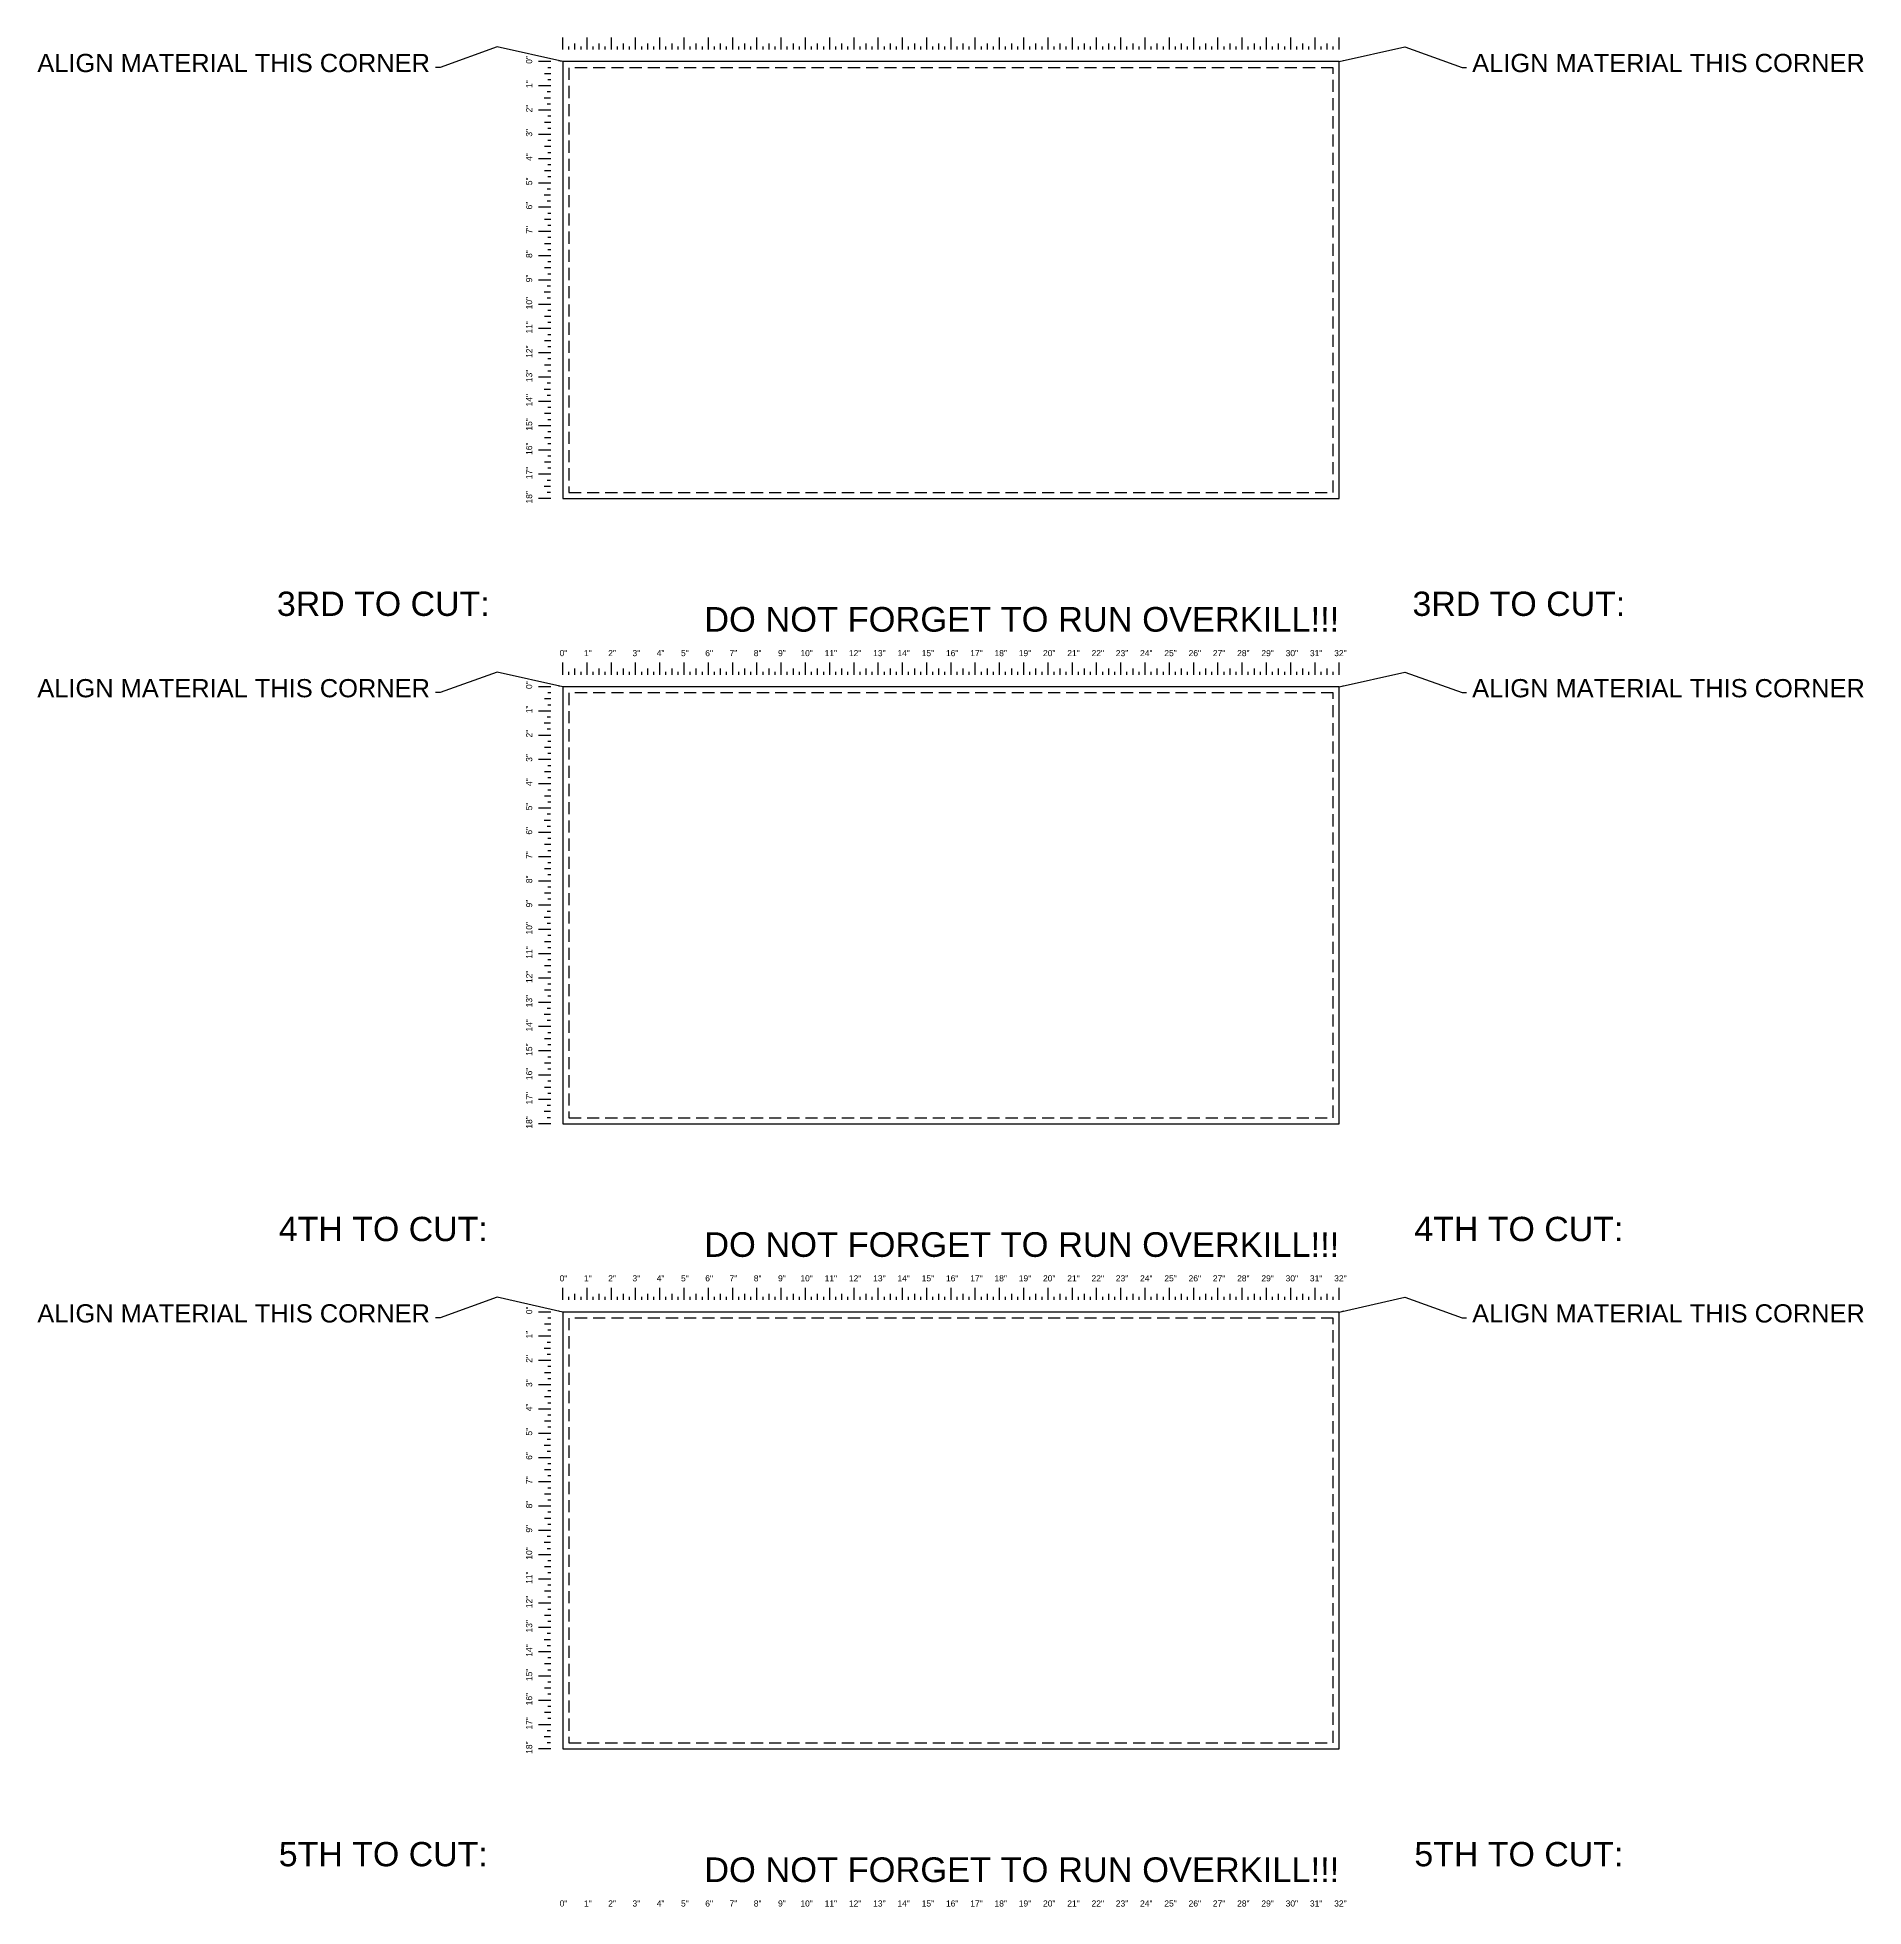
# Model space of a CAD drawing. Header units: inches. Extents: x 15 to 91, y 8 to 301.
# Drawn here: x 15.5 to 90.8, y 155.8 to 232.8 of the extents above; entities that cross this region are included whole.
import ezdxf

# ---------------------------------------------------------------- set-up
doc = ezdxf.new("R2010")
doc.units = ezdxf.units.IN
doc.header["$MEASUREMENT"] = 0
doc.linetypes.add('DASHED', pattern=[0.75, 0.5, -0.25])
doc.layers.get('Defpoints').update_dxf_attribs({"true_color": 0x000000})
doc.layers.add('2 - Engrave - Shallow (VECTOR)', color=1, linetype='Continuous', true_color=0xff0000)
doc.dimstyles.get("Standard").update_dxf_attribs({"dimtxt": 0.18, "dimasz": 0.18, "dimexe": 0.18, "dimexo": 0.0625, "dimgap": 0.09, "dimtad": 0, "dimtih": 1, "dimtoh": 1, "dimdec": 4, "dimzin": 0, "dimdsep": 46, "dimtxsty": 'Standard', "dimcen": 0.09, "dimadec": 0, "dimazin": 0, "dimtfac": 1, "dimtdec": 4, "dimtofl": 0, "dimtmove": 0, "dimatfit": 3, "dimfxl": 0, "dimtolj": 1, "dimtzin": 0, "dimarcsym": 0})

msp = doc.modelspace()

# ---------------------------------------------------------------- linework, layer by layer
at = {"layer": 'Defpoints'}
for p, q in [((37.14, 232.282), (37.14, 232.782)), ((38.14, 232.282), (38.14, 232.782)), ((39.14, 232.282), (39.14, 232.782)), ((40.14, 232.282), (40.14, 232.782)), ((41.14, 232.282), (41.14, 232.782)), ((42.14, 232.282), (42.14, 232.782)), ((43.14, 232.282), (43.14, 232.782)), ((44.14, 232.282), (44.14, 232.782)), ((45.14, 232.282), (45.14, 232.782)), ((46.14, 232.282), (46.14, 232.782)), ((47.14, 232.282), (47.14, 232.782)), ((48.14, 232.282), (48.14, 232.782)), ((49.14, 232.282), (49.14, 232.782)), ((50.14, 232.282), (50.14, 232.782)), ((51.14, 232.282), (51.14, 232.782)), ((52.14, 232.282), (52.14, 232.782)), ((53.14, 232.282), (53.14, 232.782)), ((54.14, 232.282), (54.14, 232.782)), ((55.14, 232.282), (55.14, 232.782)), ((56.14, 232.282), (56.14, 232.782)), ((57.14, 232.282), (57.14, 232.782)), ((58.14, 232.282), (58.14, 232.782)), ((59.14, 232.282), (59.14, 232.782)), ((60.14, 232.282), (60.14, 232.782)), ((61.14, 232.282), (61.14, 232.782)), ((62.14, 232.282), (62.14, 232.782)), ((63.14, 232.282), (63.14, 232.782)), ((64.14, 232.282), (64.14, 232.782)), ((65.14, 232.282), (65.14, 232.782)), ((66.14, 232.282), (66.14, 232.782)), ((67.14, 232.282), (67.14, 232.782)), ((68.14, 232.282), (68.14, 232.782)), ((69.14, 232.282), (69.14, 232.782)), ((37.39, 232.282), (37.39, 232.407)), ((37.64, 232.282), (37.64, 232.532)), ((37.89, 232.282), (37.89, 232.407)), ((38.39, 232.282), (38.39, 232.407)), ((38.64, 232.282), (38.64, 232.532)), ((38.89, 232.282), (38.89, 232.407)), ((39.39, 232.282), (39.39, 232.407)), ((39.64, 232.282), (39.64, 232.532)), ((39.89, 232.282), (39.89, 232.407)), ((40.39, 232.282), (40.39, 232.407)), ((40.64, 232.282), (40.64, 232.532)), ((40.89, 232.282), (40.89, 232.407)), ((41.39, 232.282), (41.39, 232.407)), ((41.64, 232.282), (41.64, 232.532)), ((41.89, 232.282), (41.89, 232.407)), ((42.39, 232.282), (42.39, 232.407)), ((42.64, 232.282), (42.64, 232.532)), ((42.89, 232.282), (42.89, 232.407)), ((43.39, 232.282), (43.39, 232.407)), ((43.64, 232.282), (43.64, 232.532)), ((43.89, 232.282), (43.89, 232.407)), ((44.39, 232.282), (44.39, 232.407)), ((44.64, 232.282), (44.64, 232.532)), ((44.89, 232.282), (44.89, 232.407)), ((45.39, 232.282), (45.39, 232.407)), ((45.64, 232.282), (45.64, 232.532)), ((45.89, 232.282), (45.89, 232.407)), ((46.39, 232.282), (46.39, 232.407)), ((46.64, 232.282), (46.64, 232.532)), ((46.89, 232.282), (46.89, 232.407)), ((47.39, 232.282), (47.39, 232.407)), ((47.64, 232.282), (47.64, 232.532)), ((47.89, 232.282), (47.89, 232.407)), ((48.39, 232.282), (48.39, 232.407)), ((48.64, 232.282), (48.64, 232.532)), ((48.89, 232.282), (48.89, 232.407)), ((49.39, 232.282), (49.39, 232.407)), ((49.64, 232.282), (49.64, 232.532)), ((49.89, 232.282), (49.89, 232.407)), ((50.39, 232.282), (50.39, 232.407)), ((50.64, 232.282), (50.64, 232.532)), ((50.89, 232.282), (50.89, 232.407)), ((51.39, 232.282), (51.39, 232.407)), ((51.64, 232.282), (51.64, 232.532)), ((51.89, 232.282), (51.89, 232.407)), ((52.39, 232.282), (52.39, 232.407)), ((52.64, 232.282), (52.64, 232.532)), ((52.89, 232.282), (52.89, 232.407)), ((53.39, 232.282), (53.39, 232.407)), ((53.64, 232.282), (53.64, 232.532)), ((53.89, 232.282), (53.89, 232.407)), ((54.39, 232.282), (54.39, 232.407)), ((54.64, 232.282), (54.64, 232.532)), ((54.89, 232.282), (54.89, 232.407)), ((55.39, 232.282), (55.39, 232.407)), ((55.64, 232.282), (55.64, 232.532)), ((55.89, 232.282), (55.89, 232.407)), ((56.39, 232.282), (56.39, 232.407)), ((56.64, 232.282), (56.64, 232.532)), ((56.89, 232.282), (56.89, 232.407)), ((57.39, 232.282), (57.39, 232.407)), ((57.64, 232.282), (57.64, 232.532)), ((57.89, 232.282), (57.89, 232.407)), ((58.39, 232.282), (58.39, 232.407)), ((58.64, 232.282), (58.64, 232.532)), ((58.89, 232.282), (58.89, 232.407)), ((59.39, 232.282), (59.39, 232.407)), ((59.64, 232.282), (59.64, 232.532)), ((59.89, 232.282), (59.89, 232.407)), ((60.39, 232.282), (60.39, 232.407)), ((60.64, 232.282), (60.64, 232.532)), ((60.89, 232.282), (60.89, 232.407)), ((61.39, 232.282), (61.39, 232.407)), ((61.64, 232.282), (61.64, 232.532)), ((61.89, 232.282), (61.89, 232.407)), ((62.39, 232.282), (62.39, 232.407)), ((62.64, 232.282), (62.64, 232.532)), ((62.89, 232.282), (62.89, 232.407)), ((63.39, 232.282), (63.39, 232.407)), ((63.64, 232.282), (63.64, 232.532)), ((63.89, 232.282), (63.89, 232.407)), ((64.39, 232.282), (64.39, 232.407)), ((64.64, 232.282), (64.64, 232.532)), ((64.89, 232.282), (64.89, 232.407)), ((65.39, 232.282), (65.39, 232.407)), ((65.64, 232.282), (65.64, 232.532)), ((65.89, 232.282), (65.89, 232.407)), ((66.39, 232.282), (66.39, 232.407)), ((66.64, 232.282), (66.64, 232.532)), ((66.89, 232.282), (66.89, 232.407)), ((67.39, 232.282), (67.39, 232.407)), ((67.64, 232.282), (67.64, 232.532)), ((67.89, 232.282), (67.89, 232.407)), ((68.39, 232.282), (68.39, 232.407)), ((68.64, 232.282), (68.64, 232.532)), ((68.89, 232.282), (68.89, 232.407)), ((36.64, 231.782), (36.14, 231.782)), ((36.64, 231.282), (36.39, 231.282)), ((36.64, 231.532), (36.515, 231.532)), ((36.64, 231.032), (36.515, 231.032)), ((36.64, 230.782), (36.14, 230.782)), ((36.625, 230.282), (36.375, 230.282)), ((36.625, 230.532), (36.5, 230.532)), ((36.64, 229.782), (36.14, 229.782)), ((36.625, 230.032), (36.5, 230.032)), ((36.64, 229.532), (36.515, 229.532)), ((36.64, 228.782), (36.14, 228.782)), ((36.64, 229.282), (36.39, 229.282)), ((36.64, 229.032), (36.515, 229.032)), ((36.64, 228.282), (36.39, 228.282)), ((36.64, 228.532), (36.515, 228.532)), ((36.64, 228.032), (36.515, 228.032)), ((36.64, 227.782), (36.14, 227.782)), ((36.64, 227.282), (36.39, 227.282)), ((36.64, 227.532), (36.515, 227.532)), ((36.64, 226.782), (36.14, 226.782)), ((36.625, 226.532), (36.5, 226.532)), ((36.64, 227.032), (36.515, 227.032)), ((36.64, 225.782), (36.14, 225.782)), ((36.625, 226.282), (36.375, 226.282)), ((36.625, 226.032), (36.5, 226.032)), ((36.64, 225.282), (36.39, 225.282)), ((36.64, 225.532), (36.515, 225.532)), ((36.64, 225.032), (36.515, 225.032)), ((36.64, 224.782), (36.14, 224.782)), ((36.64, 224.282), (36.39, 224.282)), ((36.64, 224.532), (36.515, 224.532)), ((36.64, 223.782), (36.14, 223.782)), ((36.64, 224.032), (36.515, 224.032)), ((36.64, 223.532), (36.515, 223.532)), ((36.64, 222.782), (36.14, 222.782)), ((36.64, 223.282), (36.39, 223.282)), ((36.64, 223.032), (36.515, 223.032)), ((36.625, 222.282), (36.375, 222.282)), ((36.625, 222.532), (36.5, 222.532)), ((36.625, 222.032), (36.5, 222.032)), ((36.64, 221.782), (36.14, 221.782)), ((36.64, 221.282), (36.39, 221.282)), ((36.64, 221.532), (36.515, 221.532)), ((36.64, 221.032), (36.515, 221.032)), ((36.64, 220.782), (36.14, 220.782)), ((36.64, 220.282), (36.39, 220.282)), ((36.64, 220.532), (36.515, 220.532)), ((36.64, 219.782), (36.14, 219.782)), ((36.64, 220.032), (36.515, 220.032)), ((36.64, 219.532), (36.515, 219.532)), ((36.64, 218.782), (36.14, 218.782)), ((36.64, 219.282), (36.39, 219.282)), ((36.64, 219.032), (36.515, 219.032)), ((36.625, 218.282), (36.375, 218.282)), ((36.625, 218.532), (36.5, 218.532)), ((36.625, 218.032), (36.5, 218.032)), ((36.64, 217.782), (36.14, 217.782)), ((36.64, 217.282), (36.39, 217.282)), ((36.64, 217.532), (36.515, 217.532)), ((36.64, 216.782), (36.14, 216.782)), ((36.64, 217.032), (36.515, 217.032)), ((36.64, 216.532), (36.515, 216.532)), ((36.64, 215.782), (36.14, 215.782)), ((36.64, 216.282), (36.39, 216.282)), ((36.64, 216.032), (36.515, 216.032)), ((36.64, 215.282), (36.39, 215.282)), ((36.64, 215.532), (36.515, 215.532)), ((36.64, 215.032), (36.515, 215.032)), ((36.64, 214.782), (36.14, 214.782)), ((36.625, 214.282), (36.375, 214.282)), ((36.625, 214.532), (36.5, 214.532)), ((36.64, 213.782), (36.14, 213.782)), ((36.625, 214.032), (36.5, 214.032)), ((37.14, 206.525), (37.14, 207.025)), ((37.39, 206.525), (37.39, 206.65)), ((37.64, 206.525), (37.64, 206.775)), ((37.89, 206.525), (37.89, 206.65)), ((38.14, 206.525), (38.14, 207.025)), ((38.39, 206.525), (38.39, 206.65)), ((38.64, 206.525), (38.64, 206.775)), ((38.89, 206.525), (38.89, 206.65)), ((39.14, 206.525), (39.14, 207.025)), ((39.39, 206.525), (39.39, 206.65)), ((39.64, 206.525), (39.64, 206.775)), ((39.89, 206.525), (39.89, 206.65)), ((40.14, 206.525), (40.14, 207.025)), ((40.39, 206.525), (40.39, 206.65)), ((40.64, 206.525), (40.64, 206.775)), ((40.89, 206.525), (40.89, 206.65)), ((41.14, 206.525), (41.14, 207.025)), ((41.39, 206.525), (41.39, 206.65)), ((41.64, 206.525), (41.64, 206.775)), ((41.89, 206.525), (41.89, 206.65)), ((42.14, 206.525), (42.14, 207.025)), ((42.39, 206.525), (42.39, 206.65)), ((42.64, 206.525), (42.64, 206.775)), ((42.89, 206.525), (42.89, 206.65)), ((43.14, 206.525), (43.14, 207.025)), ((43.39, 206.525), (43.39, 206.65)), ((43.64, 206.525), (43.64, 206.775)), ((43.89, 206.525), (43.89, 206.65)), ((44.14, 206.525), (44.14, 207.025)), ((44.39, 206.525), (44.39, 206.65)), ((44.64, 206.525), (44.64, 206.775)), ((44.89, 206.525), (44.89, 206.65)), ((45.14, 206.525), (45.14, 207.025)), ((45.39, 206.525), (45.39, 206.65)), ((45.64, 206.525), (45.64, 206.775)), ((45.89, 206.525), (45.89, 206.65)), ((46.14, 206.525), (46.14, 207.025)), ((46.39, 206.525), (46.39, 206.65)), ((46.64, 206.525), (46.64, 206.775)), ((46.89, 206.525), (46.89, 206.65)), ((47.14, 206.525), (47.14, 207.025)), ((47.39, 206.525), (47.39, 206.65)), ((47.64, 206.525), (47.64, 206.775)), ((47.89, 206.525), (47.89, 206.65)), ((48.14, 206.525), (48.14, 207.025)), ((48.39, 206.525), (48.39, 206.65)), ((48.64, 206.525), (48.64, 206.775)), ((48.89, 206.525), (48.89, 206.65)), ((49.14, 206.525), (49.14, 207.025)), ((49.39, 206.525), (49.39, 206.65)), ((49.64, 206.525), (49.64, 206.775)), ((49.89, 206.525), (49.89, 206.65)), ((50.14, 206.525), (50.14, 207.025)), ((50.39, 206.525), (50.39, 206.65)), ((50.64, 206.525), (50.64, 206.775)), ((50.89, 206.525), (50.89, 206.65)), ((51.14, 206.525), (51.14, 207.025)), ((51.39, 206.525), (51.39, 206.65)), ((51.64, 206.525), (51.64, 206.775)), ((51.89, 206.525), (51.89, 206.65)), ((52.14, 206.525), (52.14, 207.025)), ((52.39, 206.525), (52.39, 206.65)), ((52.64, 206.525), (52.64, 206.775)), ((52.89, 206.525), (52.89, 206.65)), ((53.14, 206.525), (53.14, 207.025)), ((53.39, 206.525), (53.39, 206.65)), ((53.64, 206.525), (53.64, 206.775)), ((53.89, 206.525), (53.89, 206.65)), ((54.14, 206.525), (54.14, 207.025)), ((54.39, 206.525), (54.39, 206.65)), ((54.64, 206.525), (54.64, 206.775)), ((54.89, 206.525), (54.89, 206.65)), ((55.14, 206.525), (55.14, 207.025)), ((55.39, 206.525), (55.39, 206.65)), ((55.64, 206.525), (55.64, 206.775)), ((55.89, 206.525), (55.89, 206.65)), ((56.14, 206.525), (56.14, 207.025)), ((56.39, 206.525), (56.39, 206.65)), ((56.64, 206.525), (56.64, 206.775)), ((56.89, 206.525), (56.89, 206.65)), ((57.14, 206.525), (57.14, 207.025)), ((57.39, 206.525), (57.39, 206.65)), ((57.64, 206.525), (57.64, 206.775)), ((57.89, 206.525), (57.89, 206.65)), ((58.14, 206.525), (58.14, 207.025)), ((58.39, 206.525), (58.39, 206.65)), ((58.64, 206.525), (58.64, 206.775)), ((58.89, 206.525), (58.89, 206.65)), ((59.14, 206.525), (59.14, 207.025)), ((59.39, 206.525), (59.39, 206.65)), ((59.64, 206.525), (59.64, 206.775)), ((59.89, 206.525), (59.89, 206.65)), ((60.14, 206.525), (60.14, 207.025)), ((60.39, 206.525), (60.39, 206.65)), ((60.64, 206.525), (60.64, 206.775)), ((60.89, 206.525), (60.89, 206.65)), ((61.14, 206.525), (61.14, 207.025)), ((61.39, 206.525), (61.39, 206.65)), ((61.64, 206.525), (61.64, 206.775)), ((61.89, 206.525), (61.89, 206.65)), ((62.14, 206.525), (62.14, 207.025)), ((62.39, 206.525), (62.39, 206.65)), ((62.64, 206.525), (62.64, 206.775)), ((62.89, 206.525), (62.89, 206.65)), ((63.14, 206.525), (63.14, 207.025)), ((63.39, 206.525), (63.39, 206.65)), ((63.64, 206.525), (63.64, 206.775)), ((63.89, 206.525), (63.89, 206.65)), ((64.14, 206.525), (64.14, 207.025)), ((64.39, 206.525), (64.39, 206.65)), ((64.64, 206.525), (64.64, 206.775)), ((64.89, 206.525), (64.89, 206.65)), ((65.14, 206.525), (65.14, 207.025)), ((65.39, 206.525), (65.39, 206.65)), ((65.64, 206.525), (65.64, 206.775)), ((65.89, 206.525), (65.89, 206.65)), ((66.14, 206.525), (66.14, 207.025)), ((66.39, 206.525), (66.39, 206.65)), ((66.64, 206.525), (66.64, 206.775)), ((66.89, 206.525), (66.89, 206.65)), ((67.14, 206.525), (67.14, 207.025)), ((67.39, 206.525), (67.39, 206.65)), ((67.64, 206.525), (67.64, 206.775)), ((67.89, 206.525), (67.89, 206.65)), ((68.14, 206.525), (68.14, 207.025)), ((68.39, 206.525), (68.39, 206.65)), ((68.64, 206.525), (68.64, 206.775)), ((68.89, 206.525), (68.89, 206.65)), ((69.14, 206.525), (69.14, 207.025)), ((36.64, 206.025), (36.14, 206.025)), ((36.64, 205.775), (36.515, 205.775)), ((36.64, 205.025), (36.14, 205.025)), ((36.64, 205.525), (36.39, 205.525)), ((36.64, 205.275), (36.515, 205.275)), ((36.625, 204.525), (36.375, 204.525)), ((36.625, 204.775), (36.5, 204.775)), ((36.625, 204.275), (36.5, 204.275)), ((36.64, 204.025), (36.14, 204.025)), ((36.64, 203.525), (36.39, 203.525)), ((36.64, 203.775), (36.515, 203.775)), ((36.64, 203.025), (36.14, 203.025)), ((36.64, 203.275), (36.515, 203.275)), ((36.64, 202.775), (36.515, 202.775)), ((36.64, 202.025), (36.14, 202.025)), ((36.64, 202.525), (36.39, 202.525)), ((36.64, 202.275), (36.515, 202.275)), ((36.64, 201.775), (36.515, 201.775)), ((36.64, 201.025), (36.14, 201.025)), ((36.64, 201.525), (36.39, 201.525)), ((36.64, 201.275), (36.515, 201.275)), ((36.625, 200.525), (36.375, 200.525)), ((36.625, 200.775), (36.5, 200.775)), ((36.625, 200.275), (36.5, 200.275)), ((36.64, 200.025), (36.14, 200.025)), ((36.64, 199.525), (36.39, 199.525)), ((36.64, 199.775), (36.515, 199.775)), ((36.64, 199.025), (36.14, 199.025)), ((36.64, 199.275), (36.515, 199.275)), ((36.64, 198.775), (36.515, 198.775)), ((36.64, 198.025), (36.14, 198.025)), ((36.64, 198.525), (36.39, 198.525)), ((36.64, 198.275), (36.515, 198.275)), ((36.64, 197.525), (36.39, 197.525)), ((36.64, 197.775), (36.515, 197.775)), ((36.64, 197.275), (36.515, 197.275)), ((36.64, 197.025), (36.14, 197.025)), ((36.625, 196.525), (36.375, 196.525)), ((36.625, 196.775), (36.5, 196.775)), ((36.64, 196.025), (36.14, 196.025)), ((36.625, 196.275), (36.5, 196.275)), ((36.64, 195.775), (36.515, 195.775)), ((36.64, 195.025), (36.14, 195.025)), ((36.64, 195.525), (36.39, 195.525)), ((36.64, 195.275), (36.515, 195.275)), ((36.64, 194.525), (36.39, 194.525)), ((36.64, 194.775), (36.515, 194.775)), ((36.64, 194.275), (36.515, 194.275)), ((36.64, 194.025), (36.14, 194.025)), ((36.64, 193.525), (36.39, 193.525)), ((36.64, 193.775), (36.515, 193.775)), ((36.64, 193.025), (36.14, 193.025)), ((36.625, 192.525), (36.375, 192.525)), ((36.625, 192.775), (36.5, 192.775)), ((36.64, 193.275), (36.515, 193.275)), ((36.64, 192.025), (36.14, 192.025)), ((36.625, 192.275), (36.5, 192.275)), ((36.64, 191.775), (36.515, 191.775)), ((36.64, 191.025), (36.14, 191.025)), ((36.64, 191.525), (36.39, 191.525)), ((36.64, 191.275), (36.515, 191.275)), ((36.64, 190.525), (36.39, 190.525)), ((36.64, 190.775), (36.515, 190.775)), ((36.64, 190.275), (36.515, 190.275)), ((36.64, 190.025), (36.14, 190.025)), ((36.64, 189.525), (36.39, 189.525)), ((36.64, 189.775), (36.515, 189.775)), ((36.64, 189.025), (36.14, 189.025)), ((36.625, 188.775), (36.5, 188.775)), ((36.64, 189.275), (36.515, 189.275)), ((36.64, 188.025), (36.14, 188.025)), ((36.625, 188.525), (36.375, 188.525)), ((36.625, 188.275), (36.5, 188.275)), ((37.14, 180.768), (37.14, 181.268)), ((37.64, 180.768), (37.64, 181.018)), ((38.14, 180.768), (38.14, 181.268)), ((38.64, 180.768), (38.64, 181.018)), ((39.14, 180.768), (39.14, 181.268)), ((39.64, 180.768), (39.64, 181.018)), ((40.14, 180.768), (40.14, 181.268)), ((40.64, 180.768), (40.64, 181.018)), ((41.14, 180.768), (41.14, 181.268)), ((41.64, 180.768), (41.64, 181.018)), ((42.14, 180.768), (42.14, 181.268)), ((42.64, 180.768), (42.64, 181.018)), ((43.14, 180.768), (43.14, 181.268)), ((43.64, 180.768), (43.64, 181.018)), ((44.14, 180.768), (44.14, 181.268)), ((44.64, 180.768), (44.64, 181.018)), ((45.14, 180.768), (45.14, 181.268)), ((45.64, 180.768), (45.64, 181.018)), ((46.14, 180.768), (46.14, 181.268)), ((46.64, 180.768), (46.64, 181.018)), ((47.14, 180.768), (47.14, 181.268)), ((47.64, 180.768), (47.64, 181.018)), ((48.14, 180.768), (48.14, 181.268)), ((48.64, 180.768), (48.64, 181.018)), ((49.14, 180.768), (49.14, 181.268)), ((49.64, 180.768), (49.64, 181.018)), ((50.14, 180.768), (50.14, 181.268)), ((50.64, 180.768), (50.64, 181.018)), ((51.14, 180.768), (51.14, 181.268)), ((51.64, 180.768), (51.64, 181.018)), ((52.14, 180.768), (52.14, 181.268)), ((52.64, 180.768), (52.64, 181.018)), ((53.14, 180.768), (53.14, 181.268)), ((53.64, 180.768), (53.64, 181.018)), ((54.14, 180.768), (54.14, 181.268)), ((54.64, 180.768), (54.64, 181.018)), ((55.14, 180.768), (55.14, 181.268)), ((55.64, 180.768), (55.64, 181.018)), ((56.14, 180.768), (56.14, 181.268)), ((56.64, 180.768), (56.64, 181.018)), ((57.14, 180.768), (57.14, 181.268)), ((57.64, 180.768), (57.64, 181.018)), ((58.14, 180.768), (58.14, 181.268)), ((58.64, 180.768), (58.64, 181.018)), ((59.14, 180.768), (59.14, 181.268)), ((59.64, 180.768), (59.64, 181.018)), ((60.14, 180.768), (60.14, 181.268)), ((60.64, 180.768), (60.64, 181.018)), ((61.14, 180.768), (61.14, 181.268)), ((61.64, 180.768), (61.64, 181.018)), ((62.14, 180.768), (62.14, 181.268)), ((62.64, 180.768), (62.64, 181.018)), ((63.14, 180.768), (63.14, 181.268)), ((63.64, 180.768), (63.64, 181.018)), ((64.14, 180.768), (64.14, 181.268)), ((64.64, 180.768), (64.64, 181.018)), ((65.14, 180.768), (65.14, 181.268)), ((65.64, 180.768), (65.64, 181.018)), ((66.14, 180.768), (66.14, 181.268)), ((66.64, 180.768), (66.64, 181.018)), ((67.14, 180.768), (67.14, 181.268)), ((67.64, 180.768), (67.64, 181.018)), ((68.14, 180.768), (68.14, 181.268)), ((68.64, 180.768), (68.64, 181.018)), ((69.14, 180.768), (69.14, 181.268)), ((36.64, 180.268), (36.14, 180.268)), ((37.39, 180.768), (37.39, 180.893)), ((37.89, 180.768), (37.89, 180.893)), ((38.39, 180.768), (38.39, 180.893)), ((38.89, 180.768), (38.89, 180.893)), ((39.39, 180.768), (39.39, 180.893)), ((39.89, 180.768), (39.89, 180.893)), ((40.39, 180.768), (40.39, 180.893)), ((40.89, 180.768), (40.89, 180.893)), ((41.39, 180.768), (41.39, 180.893)), ((41.89, 180.768), (41.89, 180.893)), ((42.39, 180.768), (42.39, 180.893)), ((42.89, 180.768), (42.89, 180.893)), ((43.39, 180.768), (43.39, 180.893)), ((43.89, 180.768), (43.89, 180.893)), ((44.39, 180.768), (44.39, 180.893)), ((44.89, 180.768), (44.89, 180.893)), ((45.39, 180.768), (45.39, 180.893)), ((45.89, 180.768), (45.89, 180.893)), ((46.39, 180.768), (46.39, 180.893)), ((46.89, 180.768), (46.89, 180.893)), ((47.39, 180.768), (47.39, 180.893)), ((47.89, 180.768), (47.89, 180.893)), ((48.39, 180.768), (48.39, 180.893)), ((48.89, 180.768), (48.89, 180.893)), ((49.39, 180.768), (49.39, 180.893)), ((49.89, 180.768), (49.89, 180.893)), ((50.39, 180.768), (50.39, 180.893)), ((50.89, 180.768), (50.89, 180.893)), ((51.39, 180.768), (51.39, 180.893)), ((51.89, 180.768), (51.89, 180.893)), ((52.39, 180.768), (52.39, 180.893)), ((52.89, 180.768), (52.89, 180.893)), ((53.39, 180.768), (53.39, 180.893)), ((53.89, 180.768), (53.89, 180.893)), ((54.39, 180.768), (54.39, 180.893)), ((54.89, 180.768), (54.89, 180.893)), ((55.39, 180.768), (55.39, 180.893)), ((55.89, 180.768), (55.89, 180.893)), ((56.39, 180.768), (56.39, 180.893)), ((56.89, 180.768), (56.89, 180.893)), ((57.39, 180.768), (57.39, 180.893)), ((57.89, 180.768), (57.89, 180.893)), ((58.39, 180.768), (58.39, 180.893)), ((58.89, 180.768), (58.89, 180.893)), ((59.39, 180.768), (59.39, 180.893)), ((59.89, 180.768), (59.89, 180.893)), ((60.39, 180.768), (60.39, 180.893)), ((60.89, 180.768), (60.89, 180.893)), ((61.39, 180.768), (61.39, 180.893)), ((61.89, 180.768), (61.89, 180.893)), ((62.39, 180.768), (62.39, 180.893)), ((62.89, 180.768), (62.89, 180.893)), ((63.39, 180.768), (63.39, 180.893)), ((63.89, 180.768), (63.89, 180.893)), ((64.39, 180.768), (64.39, 180.893)), ((64.89, 180.768), (64.89, 180.893)), ((65.39, 180.768), (65.39, 180.893)), ((65.89, 180.768), (65.89, 180.893)), ((66.39, 180.768), (66.39, 180.893)), ((66.89, 180.768), (66.89, 180.893)), ((67.39, 180.768), (67.39, 180.893)), ((67.89, 180.768), (67.89, 180.893)), ((68.39, 180.768), (68.39, 180.893)), ((68.89, 180.768), (68.89, 180.893)), ((36.64, 179.768), (36.39, 179.768)), ((36.64, 180.018), (36.515, 180.018)), ((36.64, 179.518), (36.515, 179.518)), ((36.64, 179.268), (36.14, 179.268)), ((36.625, 178.768), (36.375, 178.768)), ((36.625, 179.018), (36.5, 179.018)), ((36.64, 178.268), (36.14, 178.268)), ((36.625, 178.518), (36.5, 178.518)), ((36.64, 178.018), (36.515, 178.018)), ((36.64, 177.268), (36.14, 177.268)), ((36.64, 177.768), (36.39, 177.768)), ((36.64, 177.518), (36.515, 177.518)), ((36.64, 176.768), (36.39, 176.768)), ((36.64, 177.018), (36.515, 177.018)), ((36.64, 176.518), (36.515, 176.518)), ((36.64, 176.268), (36.14, 176.268)), ((36.64, 175.768), (36.39, 175.768)), ((36.64, 176.018), (36.515, 176.018)), ((36.64, 175.268), (36.14, 175.268)), ((36.625, 175.018), (36.5, 175.018)), ((36.64, 175.518), (36.515, 175.518)), ((36.64, 174.268), (36.14, 174.268)), ((36.625, 174.768), (36.375, 174.768)), ((36.625, 174.518), (36.5, 174.518)), ((36.64, 173.768), (36.39, 173.768)), ((36.64, 174.018), (36.515, 174.018)), ((36.64, 173.518), (36.515, 173.518)), ((36.64, 173.268), (36.14, 173.268)), ((36.64, 172.768), (36.39, 172.768)), ((36.64, 173.018), (36.515, 173.018)), ((36.64, 172.518), (36.515, 172.518)), ((36.64, 172.268), (36.14, 172.268)), ((36.64, 171.768), (36.39, 171.768)), ((36.64, 172.018), (36.515, 172.018)), ((36.64, 171.268), (36.14, 171.268)), ((36.625, 171.018), (36.5, 171.018)), ((36.64, 171.518), (36.515, 171.518)), ((36.64, 170.268), (36.14, 170.268)), ((36.625, 170.768), (36.375, 170.768)), ((36.625, 170.518), (36.5, 170.518)), ((36.64, 169.768), (36.39, 169.768)), ((36.64, 170.018), (36.515, 170.018)), ((36.64, 169.518), (36.515, 169.518)), ((36.64, 169.268), (36.14, 169.268)), ((36.64, 168.768), (36.39, 168.768)), ((36.64, 169.018), (36.515, 169.018)), ((36.64, 168.268), (36.14, 168.268)), ((36.64, 168.518), (36.515, 168.518)), ((36.64, 168.018), (36.515, 168.018)), ((36.64, 167.268), (36.14, 167.268)), ((36.64, 167.768), (36.39, 167.768)), ((36.64, 167.518), (36.515, 167.518)), ((36.625, 166.768), (36.375, 166.768)), ((36.625, 167.018), (36.5, 167.018)), ((36.625, 166.518), (36.5, 166.518)), ((36.64, 166.268), (36.14, 166.268)), ((36.64, 165.768), (36.39, 165.768)), ((36.64, 166.018), (36.515, 166.018)), ((36.64, 165.268), (36.14, 165.268)), ((36.64, 165.518), (36.515, 165.518)), ((36.64, 165.018), (36.515, 165.018)), ((36.64, 164.268), (36.14, 164.268)), ((36.64, 164.768), (36.39, 164.768)), ((36.64, 164.518), (36.515, 164.518)), ((36.64, 163.268), (36.14, 163.268)), ((36.64, 163.768), (36.39, 163.768)), ((36.64, 164.018), (36.515, 164.018)), ((36.64, 163.518), (36.515, 163.518)), ((36.625, 162.768), (36.375, 162.768)), ((36.625, 163.018), (36.5, 163.018)), ((36.625, 162.518), (36.5, 162.518)), ((36.64, 162.268), (36.14, 162.268))]:
    msp.add_line(p, q, dxfattribs=at)
for points in [[(37.14, 213.782), (69.14, 213.782), (69.14, 231.782), (37.14, 231.782)], [(37.14, 188.025), (69.14, 188.025), (69.14, 206.025), (37.14, 206.025)], [(37.14, 162.268), (69.14, 162.268), (69.14, 180.268), (37.14, 180.268)]]:
    msp.add_lwpolyline(points, close=True, dxfattribs=at)
at = {"layer": 'Defpoints', "linetype": 'DASHED'}
for points in [[(37.39, 214.032), (68.89, 214.032), (68.89, 231.532), (37.39, 231.532)], [(37.39, 188.275), (68.89, 188.275), (68.89, 205.775), (37.39, 205.775)], [(37.39, 162.518), (68.89, 162.518), (68.89, 180.018), (37.39, 180.018)]]:
    msp.add_lwpolyline(points, close=True, dxfattribs=at)

# ---------------------------------------------------------------- texts
at = {"layer": '2 - Engrave - Shallow (VECTOR)', "char_height": 1.01586, "width": 27.7709, "attachment_point": 3, "line_spacing_factor": 0.963855}
for insert in [(69.14, 209.314), (69.14, 183.557), (69.14, 157.8)]:
    msp.add_mtext('\\fArial;DO NOT FORGET TO RUN OVERKILL!!!', dxfattribs=dict(at, insert=insert))
at = {"layer": 'Defpoints', "line_spacing_factor": 0.963855}
for s, insert, char_height, width, attachment_point in [('\\fArial;ALIGN MATERIAL THIS CORNER', (31.663, 232.102), 0.75, 17.3494, 3), ('\\fArial;ALIGN MATERIAL THIS CORNER', (74.617, 232.102), 0.75, 17.3494, 1), ('\\fArial;3RD TO CUT:', (29.739, 209.948), 1, 9.68072, 2), ('\\fArial;3RD TO CUT:', (76.541, 209.948), 1, 9.68072, 2), ('\\fArial;0"', (37.327, 207.539), 0.25, 0.54819, 3), ('\\fArial;1"', (38.327, 207.539), 0.25, 0.5241, 3), ('\\fArial;2"', (39.327, 207.539), 0.25, 0.55271, 3), ('\\fArial;3"', (40.327, 207.539), 0.25, 0.54819, 3), ('\\fArial;4"', (41.327, 207.539), 0.25, 0.55873, 3), ('\\fArial;5"', (42.327, 207.539), 0.25, 0.54819, 3), ('\\fArial;6"', (43.327, 207.539), 0.25, 0.5497, 3), ('\\fArial;7"', (44.327, 207.539), 0.25, 0.54669, 3), ('\\fArial;8"', (45.327, 207.539), 0.25, 0.54819, 3), ('\\fArial;9"', (46.327, 207.539), 0.25, 0.54819, 3), ('\\fArial;10"', (47.442, 207.539), 0.25, 0.7244, 3), ('\\fArial;11"', (48.442, 207.539), 0.25, 0.6988, 3), ('\\fArial;12"', (49.442, 207.539), 0.25, 0.7244, 3), ('\\fArial;13"', (50.442, 207.539), 0.25, 0.7244, 3), ('\\fArial;14"', (51.442, 207.539), 0.25, 0.7244, 3), ('\\fArial;15"', (52.442, 207.539), 0.25, 0.7244, 3), ('\\fArial;16"', (53.442, 207.539), 0.25, 0.7244, 3), ('\\fArial;17"', (54.442, 207.539), 0.25, 0.7244, 3), ('\\fArial;18"', (55.442, 207.539), 0.25, 0.7244, 3), ('\\fArial;19"', (56.442, 207.539), 0.25, 0.7244, 3), ('\\fArial;20"', (57.442, 207.539), 0.25, 0.75301, 3), ('\\fArial;21"', (58.442, 207.539), 0.25, 0.75301, 3), ('\\fArial;22"', (59.442, 207.539), 0.25, 0.75301, 3), ('\\fArial;23"', (60.442, 207.539), 0.25, 0.75301, 3), ('\\fArial;24"', (61.442, 207.539), 0.25, 0.75301, 3), ('\\fArial;25"', (62.442, 207.539), 0.25, 0.75301, 3), ('\\fArial;26"', (63.442, 207.539), 0.25, 0.75301, 3), ('\\fArial;27"', (64.442, 207.539), 0.25, 0.75301, 3), ('\\fArial;28"', (65.442, 207.539), 0.25, 0.75301, 3), ('\\fArial;29"', (66.442, 207.539), 0.25, 0.75301, 3), ('\\fArial;30"', (67.442, 207.539), 0.25, 0.74849, 3), ('\\fArial;31"', (68.442, 207.539), 0.25, 0.74849, 3), ('\\fArial;32"', (69.442, 207.539), 0.25, 0.74849, 3), ('\\fArial;ALIGN MATERIAL THIS CORNER', (31.663, 206.345), 0.75, 17.3494, 3), ('\\fArial;ALIGN MATERIAL THIS CORNER', (74.617, 206.345), 0.75, 17.3494, 1), ('\\fArial;4TH TO CUT:', (29.739, 184.191), 1, 9.56024, 2), ('\\fArial;4TH TO CUT:', (76.541, 184.191), 1, 9.56024, 2), ('\\fArial;0"', (37.327, 181.782), 0.25, 0.54819, 3), ('\\fArial;1"', (38.327, 181.782), 0.25, 0.5241, 3), ('\\fArial;2"', (39.327, 181.782), 0.25, 0.55271, 3), ('\\fArial;3"', (40.327, 181.782), 0.25, 0.54819, 3), ('\\fArial;4"', (41.327, 181.782), 0.25, 0.55873, 3), ('\\fArial;5"', (42.327, 181.782), 0.25, 0.54819, 3), ('\\fArial;6"', (43.327, 181.782), 0.25, 0.5497, 3), ('\\fArial;7"', (44.327, 181.782), 0.25, 0.54669, 3), ('\\fArial;8"', (45.327, 181.782), 0.25, 0.54819, 3), ('\\fArial;9"', (46.327, 181.782), 0.25, 0.54819, 3), ('\\fArial;10"', (47.442, 181.782), 0.25, 0.7244, 3), ('\\fArial;11"', (48.442, 181.782), 0.25, 0.6988, 3), ('\\fArial;12"', (49.442, 181.782), 0.25, 0.7244, 3), ('\\fArial;13"', (50.442, 181.782), 0.25, 0.7244, 3), ('\\fArial;14"', (51.442, 181.782), 0.25, 0.7244, 3), ('\\fArial;15"', (52.442, 181.782), 0.25, 0.7244, 3), ('\\fArial;16"', (53.442, 181.782), 0.25, 0.7244, 3), ('\\fArial;17"', (54.442, 181.782), 0.25, 0.7244, 3), ('\\fArial;18"', (55.442, 181.782), 0.25, 0.7244, 3), ('\\fArial;19"', (56.442, 181.782), 0.25, 0.7244, 3), ('\\fArial;20"', (57.442, 181.782), 0.25, 0.75301, 3), ('\\fArial;21"', (58.442, 181.782), 0.25, 0.75301, 3), ('\\fArial;22"', (59.442, 181.782), 0.25, 0.75301, 3), ('\\fArial;23"', (60.442, 181.782), 0.25, 0.75301, 3), ('\\fArial;24"', (61.442, 181.782), 0.25, 0.75301, 3), ('\\fArial;25"', (62.442, 181.782), 0.25, 0.75301, 3), ('\\fArial;26"', (63.442, 181.782), 0.25, 0.75301, 3), ('\\fArial;27"', (64.442, 181.782), 0.25, 0.75301, 3), ('\\fArial;28"', (65.442, 181.782), 0.25, 0.75301, 3), ('\\fArial;29"', (66.442, 181.782), 0.25, 0.75301, 3), ('\\fArial;30"', (67.442, 181.782), 0.25, 0.74849, 3), ('\\fArial;31"', (68.442, 181.782), 0.25, 0.74849, 3), ('\\fArial;32"', (69.442, 181.782), 0.25, 0.74849, 3), ('\\fArial;ALIGN MATERIAL THIS CORNER', (31.663, 180.588), 0.75, 17.3494, 3), ('\\fArial;ALIGN MATERIAL THIS CORNER', (74.617, 180.588), 0.75, 17.3494, 1), ('\\fArial;5TH TO CUT:', (29.739, 158.434), 1, 9.51807, 2), ('\\fArial;5TH TO CUT:', (76.541, 158.434), 1, 9.51807, 2), ('\\fArial;0"', (37.327, 156.026), 0.25, 0.54819, 3), ('\\fArial;1"', (38.327, 156.026), 0.25, 0.5241, 3), ('\\fArial;2"', (39.327, 156.026), 0.25, 0.55271, 3), ('\\fArial;3"', (40.327, 156.026), 0.25, 0.54819, 3), ('\\fArial;4"', (41.327, 156.026), 0.25, 0.55873, 3), ('\\fArial;5"', (42.327, 156.026), 0.25, 0.54819, 3), ('\\fArial;6"', (43.327, 156.026), 0.25, 0.5497, 3), ('\\fArial;7"', (44.327, 156.026), 0.25, 0.54669, 3), ('\\fArial;8"', (45.327, 156.026), 0.25, 0.54819, 3), ('\\fArial;9"', (46.327, 156.026), 0.25, 0.54819, 3), ('\\fArial;10"', (47.442, 156.026), 0.25, 0.7244, 3), ('\\fArial;11"', (48.442, 156.026), 0.25, 0.6988, 3), ('\\fArial;12"', (49.442, 156.026), 0.25, 0.7244, 3), ('\\fArial;13"', (50.442, 156.026), 0.25, 0.7244, 3), ('\\fArial;14"', (51.442, 156.026), 0.25, 0.7244, 3), ('\\fArial;15"', (52.442, 156.026), 0.25, 0.7244, 3), ('\\fArial;16"', (53.442, 156.026), 0.25, 0.7244, 3), ('\\fArial;17"', (54.442, 156.026), 0.25, 0.7244, 3), ('\\fArial;18"', (55.442, 156.026), 0.25, 0.7244, 3), ('\\fArial;19"', (56.442, 156.026), 0.25, 0.7244, 3), ('\\fArial;20"', (57.442, 156.026), 0.25, 0.75301, 3), ('\\fArial;21"', (58.442, 156.026), 0.25, 0.75301, 3), ('\\fArial;22"', (59.442, 156.026), 0.25, 0.75301, 3), ('\\fArial;23"', (60.442, 156.026), 0.25, 0.75301, 3), ('\\fArial;24"', (61.442, 156.026), 0.25, 0.75301, 3), ('\\fArial;25"', (62.442, 156.026), 0.25, 0.75301, 3), ('\\fArial;26"', (63.442, 156.026), 0.25, 0.75301, 3), ('\\fArial;27"', (64.442, 156.026), 0.25, 0.75301, 3), ('\\fArial;28"', (65.442, 156.026), 0.25, 0.75301, 3), ('\\fArial;29"', (66.442, 156.026), 0.25, 0.75301, 3), ('\\fArial;30"', (67.442, 156.026), 0.25, 0.74849, 3), ('\\fArial;31"', (68.442, 156.026), 0.25, 0.74849, 3), ('\\fArial;32"', (69.442, 156.026), 0.25, 0.74849, 3)]:
    msp.add_mtext(s, dxfattribs=dict(at, insert=insert, char_height=char_height, width=width, attachment_point=attachment_point))
at = {"layer": 'Defpoints', "char_height": 0.25, "attachment_point": 1, "rotation": 90, "line_spacing_factor": 0.963855}
for s, insert, width in [('\\fArial;0"', (35.626, 231.693), 0.54819), ('\\fArial;1"', (35.626, 230.693), 0.5241), ('\\fArial;2"', (35.626, 229.693), 0.55271), ('\\fArial;3"', (35.626, 228.693), 0.54819), ('\\fArial;4"', (35.626, 227.693), 0.55873), ('\\fArial;5"', (35.626, 226.693), 0.54819), ('\\fArial;6"', (35.626, 225.693), 0.5497), ('\\fArial;7"', (35.626, 224.693), 0.54669), ('\\fArial;8"', (35.626, 223.693), 0.54819), ('\\fArial;9"', (35.626, 222.693), 0.54819), ('\\fArial;10"', (35.626, 221.578), 0.7244), ('\\fArial;11"', (35.626, 220.578), 0.6988), ('\\fArial;12"', (35.626, 219.578), 0.7244), ('\\fArial;13"', (35.626, 218.578), 0.7244), ('\\fArial;14"', (35.626, 217.578), 0.7244), ('\\fArial;15"', (35.626, 216.578), 0.7244), ('\\fArial;16"', (35.626, 215.578), 0.7244), ('\\fArial;17"', (35.626, 214.578), 0.7244), ('\\fArial;18"', (35.626, 213.578), 0.7244), ('\\fArial;0"', (35.626, 205.936), 0.54819), ('\\fArial;1"', (35.626, 204.936), 0.5241), ('\\fArial;2"', (35.626, 203.936), 0.55271), ('\\fArial;3"', (35.626, 202.936), 0.54819), ('\\fArial;4"', (35.626, 201.936), 0.55873), ('\\fArial;5"', (35.626, 200.936), 0.54819), ('\\fArial;6"', (35.626, 199.936), 0.5497), ('\\fArial;7"', (35.626, 198.936), 0.54669), ('\\fArial;8"', (35.626, 197.936), 0.54819), ('\\fArial;9"', (35.626, 196.936), 0.54819), ('\\fArial;10"', (35.626, 195.822), 0.7244), ('\\fArial;11"', (35.626, 194.822), 0.6988), ('\\fArial;12"', (35.626, 193.822), 0.7244), ('\\fArial;13"', (35.626, 192.822), 0.7244), ('\\fArial;14"', (35.626, 191.822), 0.7244), ('\\fArial;15"', (35.626, 190.822), 0.7244), ('\\fArial;16"', (35.626, 189.822), 0.7244), ('\\fArial;17"', (35.626, 188.822), 0.7244), ('\\fArial;18"', (35.626, 187.822), 0.7244), ('\\fArial;0"', (35.626, 180.179), 0.54819), ('\\fArial;1"', (35.626, 179.179), 0.5241), ('\\fArial;2"', (35.626, 178.179), 0.55271), ('\\fArial;3"', (35.626, 177.179), 0.54819), ('\\fArial;4"', (35.626, 176.179), 0.55873), ('\\fArial;5"', (35.626, 175.179), 0.54819), ('\\fArial;6"', (35.626, 174.179), 0.5497), ('\\fArial;7"', (35.626, 173.179), 0.54669), ('\\fArial;8"', (35.626, 172.179), 0.54819), ('\\fArial;9"', (35.626, 171.179), 0.54819), ('\\fArial;10"', (35.626, 170.065), 0.7244), ('\\fArial;11"', (35.626, 169.065), 0.6988), ('\\fArial;12"', (35.626, 168.065), 0.7244), ('\\fArial;13"', (35.626, 167.065), 0.7244), ('\\fArial;14"', (35.626, 166.065), 0.7244), ('\\fArial;15"', (35.626, 165.065), 0.7244), ('\\fArial;16"', (35.626, 164.065), 0.7244), ('\\fArial;17"', (35.626, 163.065), 0.7244), ('\\fArial;18"', (35.626, 162.065), 0.7244)]:
    msp.add_mtext(s, dxfattribs=dict(at, insert=insert, width=width))

# ---------------------------------------------------------------- leaders
at = {"layer": 'Defpoints'}
for points in [[(37.14, 231.782), (34.436, 232.389), (32.077, 231.546), (31.897, 231.546)], [(69.14, 231.782), (71.844, 232.389), (74.203, 231.546), (74.383, 231.546)], [(37.14, 206.025), (34.436, 206.632), (32.077, 205.789), (31.897, 205.789)], [(69.14, 206.025), (71.844, 206.632), (74.203, 205.789), (74.383, 205.789)], [(37.14, 180.268), (34.436, 180.875), (32.077, 180.032), (31.897, 180.032)], [(69.14, 180.268), (71.844, 180.875), (74.203, 180.032), (74.383, 180.032)]]:
    msp.add_leader(points, dimstyle='Standard', override={"dimgap": 0.09, "dimtad": 0}, dxfattribs=at)

doc.saveas('drawing.dxf')
